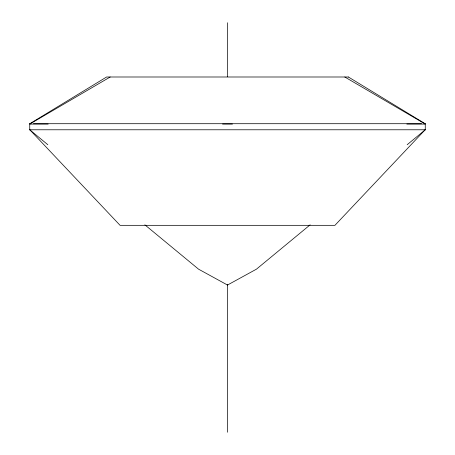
<?xml version="1.0" encoding="UTF-8"?>
<svg xmlns="http://www.w3.org/2000/svg" width="455" height="455" viewBox="0 0 455 455"><rect width="100%" height="100%" fill="white"/><g stroke="black" fill="none" stroke-linecap="round" stroke-linejoin="round"><path stroke-width="0.68" d="M425.158 129.783L334.931 225.327L120.063 225.327L29.802 129.783M310.162 224.81L256.455 269.161L227.5 285.04L198.545 269.161L144.838 224.81M407.174 144.713L425.26 129.783L425.26 124.078L344.799 76.997M29.802 123.709L106.601 76.997L348.428 76.997M47.826 144.713L29.74 129.783L29.74 124.078L110.201 76.997M29.746 123.709L30.747 123.709M33.397 123.709L421.603 123.709M424.253 123.709L425.254 123.709M29.74 124.078L48.179 124.078M222.54 124.078L232.46 124.078M406.821 124.078L425.26 124.078M29.74 129.783L425.26 129.783M348.388 76.997L425.158 123.709M227.5 22.75L227.5 76.781M227.5 284.375L227.5 432.25"/></g></svg>
